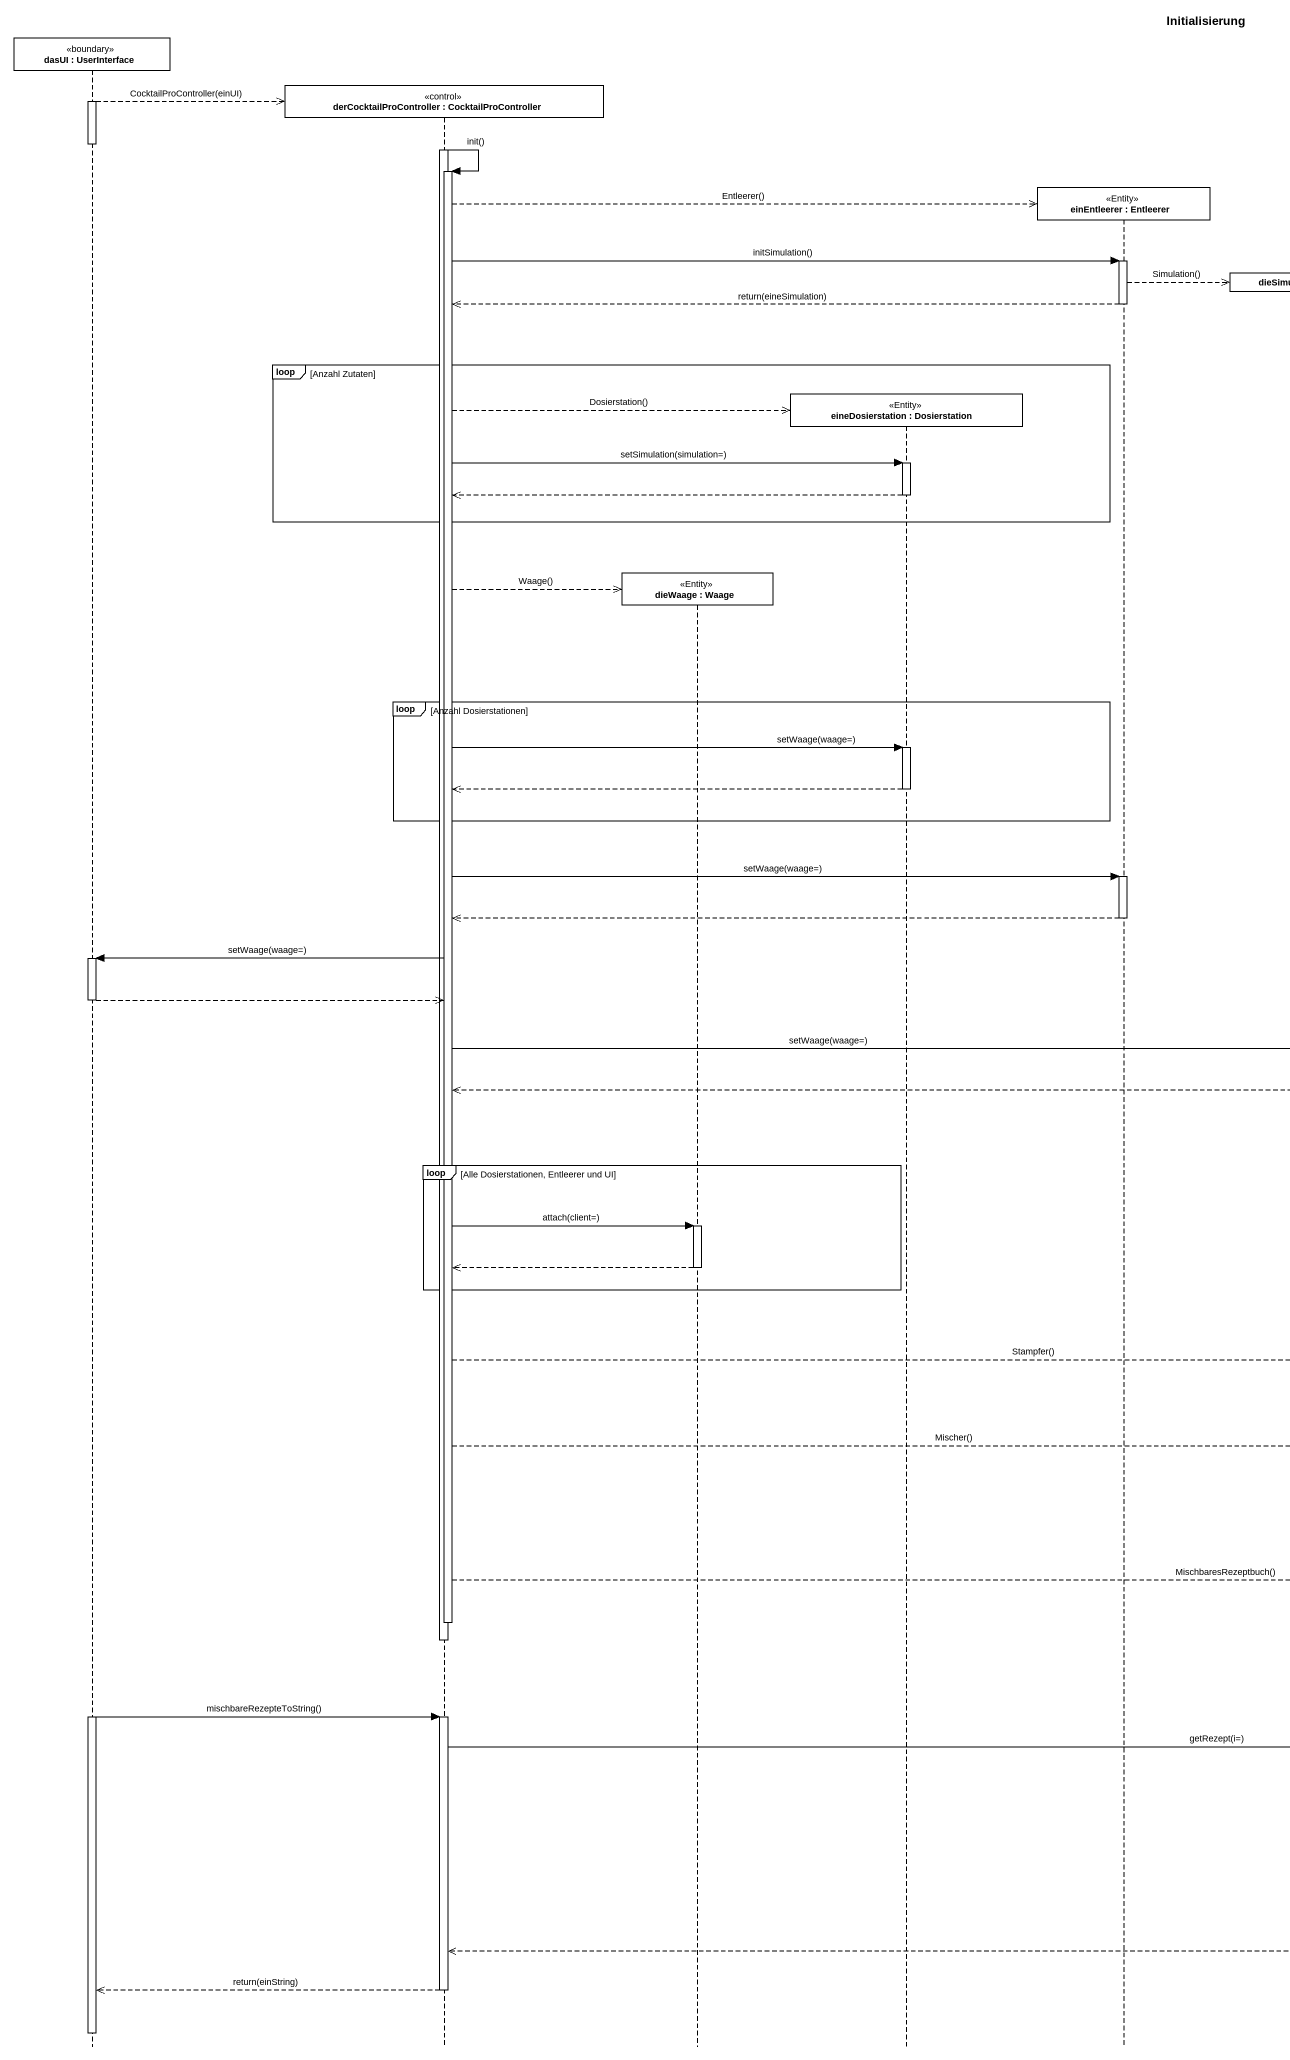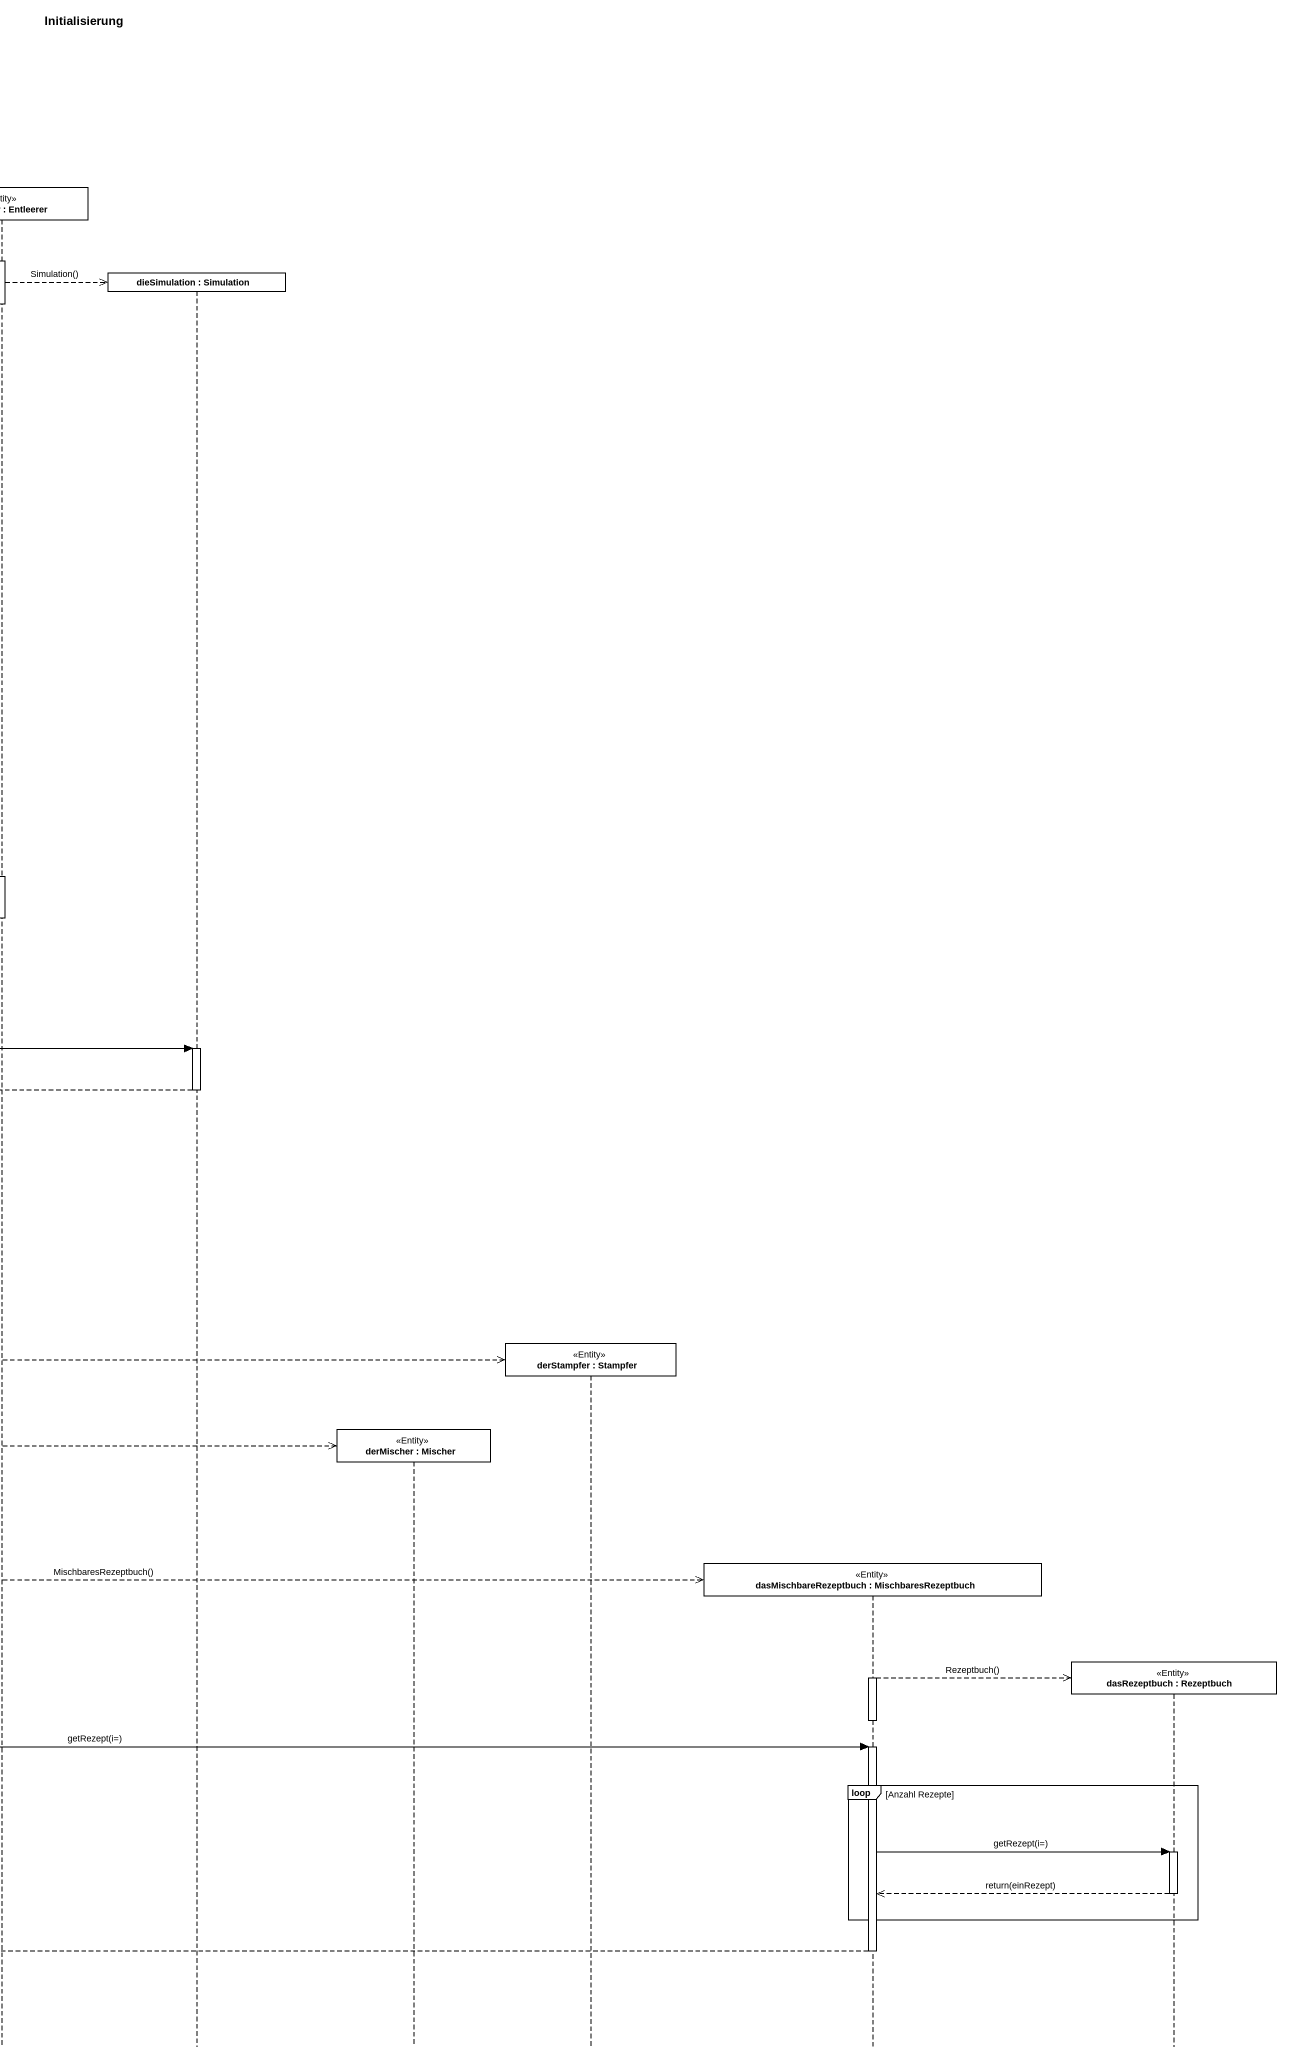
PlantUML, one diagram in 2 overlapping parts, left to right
@startuml
title Initialisierung
hide footbox
participant "dasUI : UserInterface" as dasUI <<boundary>>
participant "derCocktailProController : CocktailProController" as derCocktailProController <<control>>
participant "dieWaage : Waage" as dieWaage <<Entity>>
participant "eineDosierstation : Dosierstation" as eineDosierstation <<Entity>>
participant "einEntleerer : Entleerer" as einEntleerer <<Entity>>
participant "dieSimulation : Simulation" as dieSimulation
participant "derMischer : Mischer" as derMischer <<Entity>>
participant "derStampfer : Stampfer" as derStampfer <<Entity>>
participant "dasMischbareRezeptbuch : MischbaresRezeptbuch" as dasMischbareRezeptbuch <<Entity>>
participant "dasRezeptbuch : Rezeptbuch" as dasRezeptbuch <<Entity>>

activate dasUI
dasUI -->> derCocktailProController ** : CocktailProController(einUI)
deactivate dasUI
activate derCocktailProController
derCocktailProController -> derCocktailProController : init()
activate derCocktailProController
derCocktailProController -->> einEntleerer ** : Entleerer()
derCocktailProController -> einEntleerer : initSimulation()
activate einEntleerer
einEntleerer -->> dieSimulation ** : Simulation()
einEntleerer -->> derCocktailProController : return(eineSimulation)
deactivate einEntleerer
loop Anzahl Zutaten
  derCocktailProController -->> eineDosierstation ** : Dosierstation()
  derCocktailProController -> eineDosierstation : setSimulation(simulation=)
  activate eineDosierstation
  eineDosierstation -->> derCocktailProController
  deactivate eineDosierstation
end
derCocktailProController -->> dieWaage ** : Waage()
loop Anzahl Dosierstationen
  derCocktailProController -> eineDosierstation : setWaage(waage=)
  activate eineDosierstation
  eineDosierstation -->> derCocktailProController
  deactivate eineDosierstation
end
derCocktailProController -> einEntleerer : setWaage(waage=)
activate einEntleerer
einEntleerer -->> derCocktailProController
deactivate einEntleerer
derCocktailProController -> dasUI : setWaage(waage=)
activate dasUI
dasUI -->> derCocktailProController
deactivate dasUI
derCocktailProController -> dieSimulation : setWaage(waage=)
activate dieSimulation
dieSimulation -->> derCocktailProController
deactivate dieSimulation
loop Alle Dosierstationen, Entleerer und UI
  derCocktailProController -> dieWaage : attach(client=)
  activate dieWaage
  dieWaage -->> derCocktailProController
  deactivate dieWaage
end
derCocktailProController -->> derStampfer ** : Stampfer()
derCocktailProController -->> derMischer ** : Mischer()
derCocktailProController -->> dasMischbareRezeptbuch ** : MischbaresRezeptbuch()
deactivate derCocktailProController
deactivate derCocktailProController
activate dasMischbareRezeptbuch
dasMischbareRezeptbuch -->> dasRezeptbuch ** : Rezeptbuch()
activate dasUI
dasUI -> derCocktailProController : mischbareRezepteToString()
activate derCocktailProController
deactivate dasMischbareRezeptbuch
derCocktailProController -> dasMischbareRezeptbuch : getRezept(i=)
activate dasMischbareRezeptbuch
loop Anzahl Rezepte
  dasMischbareRezeptbuch -> dasRezeptbuch : getRezept(i=)
  activate dasRezeptbuch
  dasRezeptbuch -->> dasMischbareRezeptbuch : return(einRezept)
  deactivate dasRezeptbuch
end
dasMischbareRezeptbuch -->> derCocktailProController
deactivate dasMischbareRezeptbuch
derCocktailProController -->> dasUI : return(einString)
deactivate derCocktailProController
deactivate dasUI
@enduml
